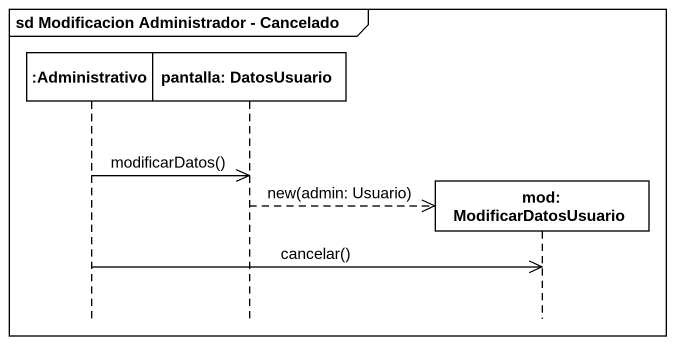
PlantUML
@startuml
mainframe sd Modificacion Administrador - Cancelado
hide footbox
participant ":Administrativo" as Administrativo
participant "pantalla: DatosUsuario" as pantalla_DatosUsuario
participant "mod: ModificarDatosUsuario" as mod_ModificarDatosUsuario

Administrativo ->> pantalla_DatosUsuario : modificarDatos()
pantalla_DatosUsuario -->> mod_ModificarDatosUsuario ** : new(admin: Usuario)
Administrativo ->> mod_ModificarDatosUsuario : cancelar()
@enduml
